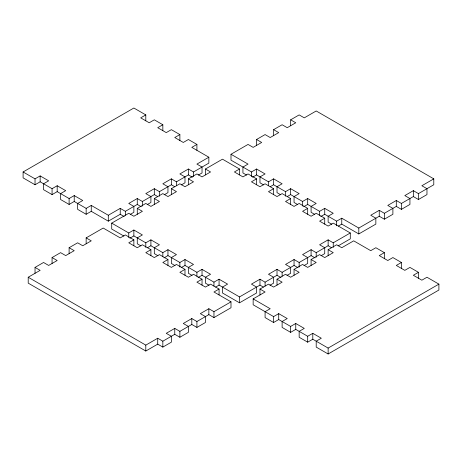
<?xml version="1.0" encoding="UTF-8"?>
<svg xmlns="http://www.w3.org/2000/svg" width="462" height="462" viewBox="0 0 462 462"><rect width="100%" height="100%" fill="white"/><g stroke="black" fill="none" stroke-linecap="round" stroke-linejoin="round"><path stroke-width="0.69" d="M141.251 206.733L137.272 204.435L125.346 211.325L120.236 208.374L108.304 215.257L91.262 205.423L86.151 208.374L74.22 201.484L69.109 204.435L60.591 199.515L60.591 193.613L65.702 190.662L57.184 185.741L52.067 188.692L40.142 181.809L35.031 184.76L23.1 177.87L23.1 171.968L133.865 108.016L145.796 114.905L145.796 120.807M23.1 171.968L35.031 178.858L40.142 175.907L48.66 180.821L43.549 183.778L43.549 189.68L52.067 194.6L57.184 191.643L69.109 198.533L74.22 195.582L82.744 200.502L77.633 203.453L77.633 209.355L86.151 214.276L91.262 211.325L108.304 221.159L120.236 214.276L124.209 216.568M145.796 114.905L140.685 117.856L149.203 122.776L154.314 119.825L162.838 124.746L162.838 130.648M162.838 124.746L157.721 127.697L166.245 132.617L171.356 129.66L179.88 134.581L179.88 140.488M179.88 134.581L174.763 137.532L183.287 142.452L188.398 139.501L196.916 144.421L196.916 150.323M196.916 144.421L191.805 147.372L208.847 157.213L208.847 163.115L193.509 171.968L188.398 169.017L179.88 173.937L184.991 176.888L184.991 182.79L181.335 184.898M157.721 196.564L154.314 194.6L142.388 201.484L137.272 198.533L128.754 203.453L133.865 206.404L133.865 212.306L130.215 214.414M174.763 186.729L171.356 184.76L159.43 191.643L154.314 188.692L145.796 193.613L150.907 196.564L150.907 202.466L147.257 204.579M192.371 177.217L188.398 174.919L176.467 181.809L171.356 178.858L162.838 183.778L167.949 186.729L167.949 192.631L164.299 194.739M208.847 157.213L196.916 164.097L202.033 167.048L202.033 172.955L198.377 175.063M35.031 273.308L35.031 267.4L43.549 262.485L48.66 265.436L57.184 260.516L52.067 257.565L52.067 263.467M52.067 257.565L60.591 252.645L65.702 255.596L74.22 250.675L69.109 247.724L69.109 253.626M69.109 247.724L77.633 242.804L82.744 245.755L91.262 240.841L86.151 237.89L86.151 243.792M86.151 237.89L103.193 228.049L120.236 237.89L125.346 234.933L133.865 239.853L133.865 245.755M123.885 236.059L111.712 229.031L111.712 223.129L128.754 213.288L133.865 216.245L142.388 211.325L137.272 208.374L137.272 214.276M137.272 208.374L145.796 203.453L150.907 206.404L159.43 201.484L154.314 198.533L154.314 204.435M154.314 198.533L162.838 193.613L167.949 196.564L176.467 191.643L171.356 188.692L171.356 194.6M171.356 188.692L179.88 183.778L184.991 186.729L193.509 181.809L188.398 178.858L188.398 184.76M188.398 178.858L196.916 173.937L202.033 176.888L210.551 171.968L205.44 169.017L205.44 174.919M205.44 169.017L222.482 159.176L239.518 169.017L239.518 174.919M263.623 184.898L259.967 182.79L259.967 176.888L265.084 173.937L256.56 169.017L251.449 171.968L231 160.164L231 154.262L248.042 144.421L253.153 147.372L261.671 142.452L256.56 139.501L256.56 145.403M256.56 139.501L265.084 134.581L270.195 137.532L278.713 132.617L273.602 129.66L273.602 135.568M273.602 129.66L282.12 124.746L287.237 127.697L295.755 122.776L290.644 119.825L290.644 125.728M290.644 119.825L299.162 114.905L304.279 117.856L316.204 110.972L433.789 178.858L433.789 184.76L418.451 193.613L413.34 190.662L404.816 195.582L409.933 198.533L409.933 204.435L401.409 209.355L396.298 206.404L384.367 213.288L379.256 210.337L370.738 215.257L375.849 218.208L375.849 224.11L358.807 233.951L341.764 224.11L338.357 226.08M28.211 277.24L145.796 345.126L157.721 338.242L162.838 341.193L174.763 334.303L179.88 337.254L188.398 332.34L188.398 326.432L183.287 323.481L191.805 318.561L196.916 321.512L208.847 314.628L213.958 317.579L231 307.738L231 301.836L213.958 311.677L208.847 308.726L200.329 313.646L205.44 316.597L205.44 322.499L196.916 327.419L191.805 324.468L179.88 331.352L174.763 328.401L166.245 333.321L171.356 336.272L171.356 342.175L162.838 347.095L157.721 344.144L145.796 351.028L28.211 283.142L28.211 277.24L40.142 270.357L35.031 267.4M111.712 223.129L128.754 232.969L133.865 230.018L142.388 234.933L137.272 237.89L137.272 243.792L140.927 245.9M239.518 169.017L234.407 171.968L242.931 176.888L248.042 173.937L256.56 178.858L256.56 184.76M129.891 238.213L133.865 235.92L145.796 242.804L150.907 239.853L159.43 244.773L154.314 247.724L154.314 253.626L157.969 255.734M133.865 239.853L128.754 242.804L137.272 247.724L142.388 244.773L150.907 249.694L150.907 255.596M252.587 177.217L256.56 174.919L268.491 181.809L273.602 178.858L282.12 183.778L277.009 186.729L277.009 192.631L280.665 194.739M256.56 178.858L251.449 181.809L259.967 186.729L265.084 183.778L273.602 188.692L273.602 194.6M147.499 247.724L150.907 245.755L162.838 252.645L167.949 249.694L176.467 254.614L171.356 257.565L171.356 263.467L175.006 265.575M150.907 249.694L145.796 252.645L154.314 257.565L159.43 254.614L167.949 259.534L167.949 265.436M270.195 186.729L273.602 184.76L285.533 191.643L290.644 188.692L299.162 193.613L294.051 196.564L294.051 202.466L297.701 204.579M273.602 188.692L268.491 191.643L277.009 196.564L282.12 193.613L290.644 198.533L290.644 204.435M163.97 257.894L167.949 255.596L179.88 262.485L184.991 259.534L193.509 264.449L188.398 267.4L188.398 273.308L192.048 275.416M167.949 259.534L162.838 262.485L171.356 267.4L176.467 264.449L184.991 269.369L184.991 275.271M287.237 196.564L290.644 194.6L302.57 201.484L307.686 198.533L316.204 203.453L311.093 206.404L311.093 212.306L314.743 214.414M290.644 198.533L285.533 201.484L294.051 206.404L299.162 203.453L307.686 208.374L307.686 214.276M181.583 267.4L184.991 265.436L196.916 272.32L202.033 269.369L210.551 274.289L205.44 277.24L205.44 283.142L209.09 285.25M184.991 269.369L179.88 272.32L188.398 277.24L193.509 274.289L202.033 279.21L202.033 285.112M303.707 206.733L307.686 204.435L319.612 211.325L324.728 208.374L333.246 213.288L328.136 216.245L328.136 222.147L331.785 224.255M307.686 208.374L302.57 211.325L311.093 216.245L316.204 213.288L324.728 218.208L324.728 224.11M198.054 277.57L202.033 275.271L213.958 282.161L219.069 279.21L227.593 284.13L222.482 287.081L222.482 292.983L239.518 302.824L256.56 292.983L256.56 287.081L251.449 284.13L259.967 279.21L265.084 282.161L277.009 275.271L280.988 277.57M202.033 279.21L196.916 282.161L205.44 287.081L210.551 284.13L219.069 289.045L219.069 294.952M320.749 216.568L324.728 214.276L336.654 221.159L341.764 218.208L358.807 228.049L379.256 216.245L384.367 219.196L392.891 214.276L392.891 208.374L387.78 205.423L396.298 200.502L401.409 203.453L413.34 196.564L418.451 199.515L426.969 194.6L426.969 188.692L421.858 185.741L433.789 178.858M324.728 218.208L319.612 221.159L328.136 226.08L333.246 223.129L350.288 232.969L350.288 238.871L338.115 245.9M215.662 287.081L219.069 285.112L239.518 296.916L259.967 285.112L263.38 287.081M219.069 289.045L213.958 292.001L231 301.836M298.03 267.729L294.051 265.436L282.12 272.32L277.009 269.369L268.491 274.289L273.602 277.24L273.602 283.142L269.952 285.25M315.067 257.894L311.093 255.596L299.162 262.485L294.051 259.534L285.533 264.449L290.644 267.4L290.644 273.308L286.994 275.416M331.543 247.724L328.136 245.755L316.204 252.645L311.093 249.694L302.57 254.614L307.686 257.565L307.686 263.467L304.031 265.575M350.288 232.969L333.246 242.804L328.136 239.853L319.612 244.773L324.728 247.724L324.728 253.626L321.073 255.734M259.967 294.952L259.967 289.045L268.491 284.13L273.602 287.081L282.12 282.161L277.009 279.21L277.009 285.112M277.009 279.21L285.533 274.289L290.644 277.24L299.162 272.32L294.051 269.369L294.051 275.271M294.051 269.369L302.57 264.449L307.686 267.4L316.204 262.485L311.093 259.534L311.093 265.436M311.093 259.534L319.612 254.614L324.728 257.565L333.246 252.645L328.136 249.694L328.136 255.596M328.136 249.694L336.654 244.773L341.764 247.724L353.696 240.841L370.738 250.675L375.849 247.724L384.367 252.645L384.367 258.547M418.451 278.222L418.451 272.32L413.34 275.271L421.858 280.191L426.969 277.24L438.9 284.13L438.9 290.032L328.136 353.984L316.204 347.095L316.204 341.193L321.315 338.242L312.797 333.321L307.686 336.272L295.755 329.383L290.644 332.34L282.12 327.419L282.12 321.512L287.237 318.561L278.713 313.646L273.602 316.597L253.153 304.787L253.153 298.885L265.084 292.001L259.967 289.045M384.367 252.645L379.256 255.596L387.78 260.516L392.891 257.565L401.409 262.485L401.409 268.387M253.153 298.885L270.195 308.726L265.084 311.677L265.084 317.579L273.602 322.499L278.713 319.548L290.644 326.432L295.755 323.481L304.279 328.401L299.162 331.352L299.162 337.254L307.686 342.175L312.797 339.224L328.136 348.077L438.9 284.13M401.409 262.485L396.298 265.436L404.816 270.357L409.933 267.4L418.451 272.32M231 154.262L248.042 164.097L242.931 167.048L242.931 172.955L246.581 175.063M418.451 193.613L418.451 199.515M413.34 190.662L413.34 196.564M401.409 203.453L401.409 209.355M396.298 200.502L396.298 206.404M384.367 213.288L384.367 219.196M379.256 210.337L379.256 216.245M358.807 228.049L358.807 233.951M341.764 218.208L341.764 224.11M336.654 221.159L336.654 225.751M333.246 242.804L333.246 247.395M328.136 239.853L328.136 245.755M328.136 348.077L328.136 353.984M324.728 208.374L324.728 214.276M319.612 211.325L319.612 215.257M316.204 252.645L316.204 257.236M312.797 333.321L312.797 339.224M311.093 249.694L311.093 255.596M307.686 198.533L307.686 204.435M307.686 336.272L307.686 342.175M302.57 201.484L302.57 206.075M299.162 262.485L299.162 267.076M295.755 323.481L295.755 329.383M294.051 259.534L294.051 265.436M290.644 188.692L290.644 194.6M290.644 326.432L290.644 332.34M285.533 191.643L285.533 196.234M282.12 272.32L282.12 276.259M278.713 313.646L278.713 319.548M277.009 269.369L277.009 275.271M273.602 178.858L273.602 184.76M273.602 316.597L273.602 322.499M268.491 181.809L268.491 185.741M265.084 282.161L265.084 286.094M259.967 279.21L259.967 285.112M256.56 169.017L256.56 174.919M251.449 171.968L251.449 176.559M239.518 296.916L239.518 302.824M219.069 279.21L219.069 285.112M213.958 282.161L213.958 286.094M213.958 311.677L213.958 317.579M208.847 308.726L208.847 314.628M202.033 269.369L202.033 275.271M196.916 272.32L196.916 276.259M196.916 321.512L196.916 327.419M193.509 171.968L193.509 176.559M191.805 318.561L191.805 324.468M188.398 169.017L188.398 174.919M184.991 259.534L184.991 265.436M179.88 262.485L179.88 267.076M179.88 331.352L179.88 337.254M176.467 181.809L176.467 185.741M174.763 328.401L174.763 334.303M171.356 178.858L171.356 184.76M167.949 249.694L167.949 255.596M162.838 252.645L162.838 256.577M162.838 341.193L162.838 347.095M159.43 191.643L159.43 196.234M157.721 338.242L157.721 344.144M154.314 188.692L154.314 194.6M150.907 239.853L150.907 245.755M145.796 242.804L145.796 247.395M145.796 345.126L145.796 351.028M142.388 201.484L142.388 206.075M137.272 198.533L137.272 204.435M133.865 230.018L133.865 235.92M128.754 232.969L128.754 237.56M125.346 211.325L125.346 215.257M120.236 208.374L120.236 214.276M108.304 215.257L108.304 221.159M91.262 205.423L91.262 211.325M86.151 208.374L86.151 214.276M74.22 195.582L74.22 201.484M69.109 198.533L69.109 204.435M57.184 185.741L57.184 191.643M52.067 188.692L52.067 194.6M40.142 175.907L40.142 181.809M35.031 178.858L35.031 184.76"/></g></svg>
